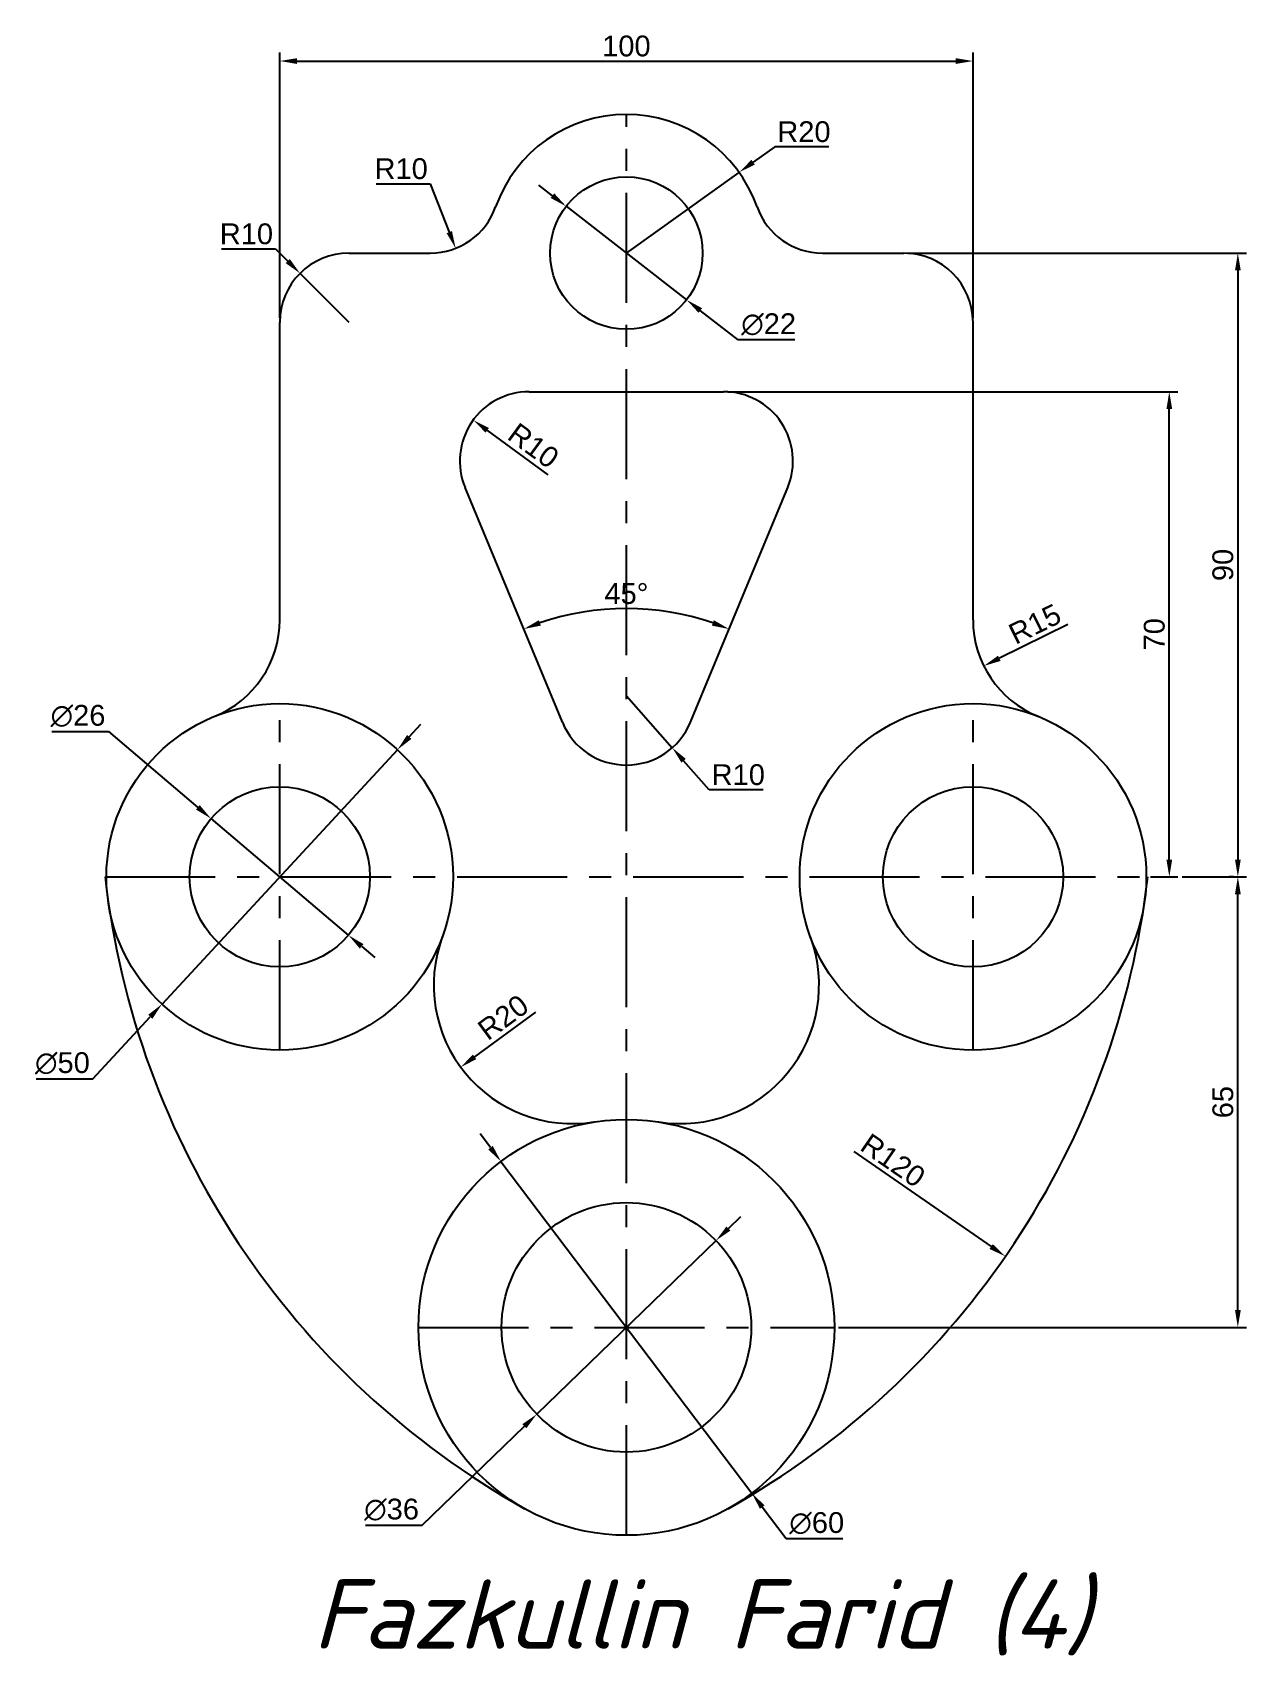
# Model space of a CAD drawing. Header units: millimetres. Extents: x -86 to 89, y -47 to 187.
import ezdxf

# ---------------------------------------------------------------- set-up
doc = ezdxf.new("R2010")
doc.units = ezdxf.units.MM
doc.linetypes.add('CENTER', pattern=[50.8, 31.75, -6.35, 6.35, -6.35])
doc.styles.add('GOST', font='ISOCPEUI.TTF')
doc.styles.get("Standard").update_dxf_attribs({"font": 'Arial.ttf'})
doc.dimstyles.new('Copy of ISO-25', dxfattribs={"dimtxt": 3, "dimasz": 2.5, "dimexe": 1.25, "dimexo": 0.625, "dimtad": 1, "dimtoh": 1, "dimtxsty": 'Standard', "dimcen": 2.5, "dimadec": 0, "dimazin": 0, "dimtfac": 1, "dimtmove": 0, "dimatfit": 3, "dimfxl": 1, "dimarcsym": 0})

# ---------------------------------------------------------------- blocks, each defined once
blk = doc.blocks.new('*D2')
at = {"color": 0, "lineweight": -2, "transparency": 16777216}
for p, q in [((-50, 145.62), (-50, 183.96)), ((-47.5, 182.71), (47.5, 182.71)), ((50, 145.62), (50, 183.96))]:
    blk.add_line(p, q, dxfattribs=at)
at = {"color": 0, "transparency": 16777216}
for points in [[(-47.5, 183.12), (-47.5, 182.29), (-50, 182.71)], [(47.5, 183.12), (47.5, 182.29), (50, 182.71)]]:
    blk.add_solid(points, dxfattribs=at)
at = {"layer": 'Defpoints', "color": 0, "transparency": 16777216}
for p in [(50, 182.71), (-50, 145), (50, 145)]:
    blk.add_point(p, dxfattribs=at)
at = {"color": 0, "transparency": 16777216, "insert": (0, 184.86), "char_height": 3, "attachment_point": 5}
blk.add_mtext('100', dxfattribs=at)
blk = doc.blocks.new('*D3')
at = {"color": 0, "lineweight": -2, "transparency": 16777216}
for p, q in [((14.65, 135), (79.56, 135)), ((78.31, 67.5), (78.31, 132.5)), ((75.62, 65), (79.56, 65))]:
    blk.add_line(p, q, dxfattribs=at)
at = {"color": 0, "transparency": 16777216}
for points in [[(77.9, 132.5), (78.73, 132.5), (78.31, 135)], [(77.9, 67.5), (78.73, 67.5), (78.31, 65)]]:
    blk.add_solid(points, dxfattribs=at)
at = {"layer": 'Defpoints', "color": 0, "transparency": 16777216}
for p in [(14.03, 135), (78.31, 135), (75, 65)]:
    blk.add_point(p, dxfattribs=at)
at = {"color": 0, "transparency": 16777216, "insert": (76.16, 100), "char_height": 3, "attachment_point": 5, "rotation": 90}
blk.add_mtext('70', dxfattribs=at)
blk = doc.blocks.new('*D4')
at = {"color": 0, "lineweight": -2, "transparency": 16777216}
for p, q in [((40.62, 155), (89.45, 155)), ((88.2, 152.5), (88.2, 67.5)), ((80.19, 65), (89.45, 65))]:
    blk.add_line(p, q, dxfattribs=at)
at = {"color": 0, "transparency": 16777216}
for points in [[(87.79, 152.5), (88.62, 152.5), (88.2, 155)], [(87.79, 67.5), (88.62, 67.5), (88.2, 65)]]:
    blk.add_solid(points, dxfattribs=at)
at = {"layer": 'Defpoints', "color": 0, "transparency": 16777216}
for p in [(40, 155), (79.56, 65), (88.2, 65)]:
    blk.add_point(p, dxfattribs=at)
at = {"color": 0, "transparency": 16777216, "insert": (86.05, 110), "char_height": 3, "attachment_point": 5, "rotation": 90}
blk.add_mtext('90', dxfattribs=at)
blk = doc.blocks.new('*D5')
at = {"color": 0, "lineweight": -2, "transparency": 16777216}
for p, q in [((87.58, 65), (86.95, 65)), ((88.2, 2.5), (88.2, 62.5)), ((30.62, 0), (89.45, 0))]:
    blk.add_line(p, q, dxfattribs=at)
at = {"color": 0, "transparency": 16777216}
for points in [[(87.79, 62.5), (88.62, 62.5), (88.2, 65)], [(87.79, 2.5), (88.62, 2.5), (88.2, 0)]]:
    blk.add_solid(points, dxfattribs=at)
at = {"layer": 'Defpoints', "color": 0, "transparency": 16777216}
for p in [(88.2, 65), (88.2, 65), (30, 0)]:
    blk.add_point(p, dxfattribs=at)
at = {"color": 0, "transparency": 16777216, "insert": (86.05, 32.5), "char_height": 3, "attachment_point": 5, "rotation": 90}
blk.add_mtext('65', dxfattribs=at)
blk = doc.blocks.new('*D6')
at = {"color": 0, "lineweight": -2, "transparency": 16777216}
blk.add_line((-13.11, 45.48), (-21.89, 39.02), dxfattribs=at)
at = {"color": 0, "transparency": 16777216}
blk.add_solid([(-22.14, 39.36), (-21.65, 38.69), (-23.91, 37.54)], dxfattribs=at)
at = {"layer": 'Defpoints', "color": 0, "transparency": 16777216}
for p in [(-7.79, 49.39), (-23.91, 37.54)]:
    blk.add_point(p, dxfattribs=at)
at = {"color": 0, "transparency": 16777216, "insert": (-17.77, 44.73), "char_height": 3, "attachment_point": 5, "rotation": 36.3304}
blk.add_mtext('R20', dxfattribs=at)
blk = doc.blocks.new('*D7')
at = {"color": 0, "lineweight": -2, "transparency": 16777216}
for p, q in [((0, 91.13), (6.61, 83.63)), ((11.94, 77.58), (8.26, 81.75)), ((19.72, 77.58), (11.94, 77.58))]:
    blk.add_line(p, q, dxfattribs=at)
at = {"color": 0, "transparency": 16777216}
blk.add_solid([(8.57, 82.03), (7.95, 81.48), (6.61, 83.63)], dxfattribs=at)
at = {"layer": 'Defpoints', "color": 0, "transparency": 16777216}
for p in [(0, 91.13), (6.61, 83.63)]:
    blk.add_point(p, dxfattribs=at)
at = {"color": 0, "transparency": 16777216, "insert": (16.14, 79.73), "char_height": 3, "attachment_point": 5}
blk.add_mtext('R10', dxfattribs=at)
blk = doc.blocks.new('*D8')
at = {"color": 0, "lineweight": -2, "transparency": 16777216}
for p, q in [((-36.07, 165), (-28.28, 165)), ((-28.28, 165), (-25.54, 158.02))]:
    blk.add_line(p, q, dxfattribs=at)
at = {"color": 0, "transparency": 16777216}
blk.add_solid([(-25.16, 158.17), (-25.93, 157.87), (-24.63, 155.69)], dxfattribs=at)
at = {"layer": 'Defpoints', "color": 0, "transparency": 16777216}
for p in [(-28.28, 165), (-24.63, 155.69)]:
    blk.add_point(p, dxfattribs=at)
at = {"color": 0, "transparency": 16777216, "insert": (-32.49, 167.16), "char_height": 3, "attachment_point": 5}
blk.add_mtext('R10', dxfattribs=at)
blk = doc.blocks.new('*D9')
at = {"color": 0, "lineweight": -2, "transparency": 16777216}
blk.add_line((63.66, 101.42), (53.8, 96.54), dxfattribs=at)
at = {"color": 0, "transparency": 16777216}
blk.add_solid([(53.61, 96.91), (53.98, 96.16), (51.56, 95.43)], dxfattribs=at)
at = {"layer": 'Defpoints', "color": 0, "transparency": 16777216}
for p in [(65, 102.08), (51.56, 95.43)]:
    blk.add_point(p, dxfattribs=at)
at = {"color": 0, "transparency": 16777216, "insert": (58.92, 101.48), "char_height": 3, "attachment_point": 5, "rotation": 26.3329}
blk.add_mtext('R15', dxfattribs=at)
blk = doc.blocks.new('*D10')
at = {"color": 0, "lineweight": -2, "transparency": 16777216}
blk.add_line((-11.28, 122.99), (-20.08, 129.43), dxfattribs=at)
at = {"color": 0, "transparency": 16777216}
blk.add_solid([(-19.83, 129.77), (-20.32, 129.1), (-22.09, 130.91)], dxfattribs=at)
at = {"layer": 'Defpoints', "color": 0, "transparency": 16777216}
for p in [(-22.09, 130.91), (-14.03, 125)]:
    blk.add_point(p, dxfattribs=at)
at = {"color": 0, "transparency": 16777216, "insert": (-13.4, 127.21), "char_height": 3, "attachment_point": 5, "rotation": 323.7635}
blk.add_mtext('R10', dxfattribs=at)
blk = doc.blocks.new('*D11')
at = {"color": 0, "lineweight": -2, "transparency": 16777216}
for p, q in [((-58.39, 155.61), (-50.61, 155.61)), ((-50.61, 155.61), (-48.84, 153.84)), ((-40, 145), (-47.07, 152.07))]:
    blk.add_line(p, q, dxfattribs=at)
at = {"color": 0, "transparency": 16777216}
blk.add_solid([(-48.54, 154.13), (-49.13, 153.54), (-47.07, 152.07)], dxfattribs=at)
at = {"layer": 'Defpoints', "color": 0, "transparency": 16777216}
for p in [(-47.07, 152.07), (-40, 145)]:
    blk.add_point(p, dxfattribs=at)
at = {"color": 0, "transparency": 16777216, "insert": (-54.81, 157.76), "char_height": 3, "attachment_point": 5}
blk.add_mtext('R10', dxfattribs=at)
blk = doc.blocks.new('*D12')
at = {"color": 0, "lineweight": -2, "transparency": 16777216}
blk.add_line((32.81, 25.36), (52.61, 11.67), dxfattribs=at)
at = {"color": 0, "transparency": 16777216}
blk.add_solid([(52.85, 12.01), (52.37, 11.32), (54.67, 10.25)], dxfattribs=at)
at = {"layer": 'Defpoints', "color": 0, "transparency": 16777216}
for p in [(-44.04, 78.49), (54.67, 10.25)]:
    blk.add_point(p, dxfattribs=at)
at = {"color": 0, "transparency": 16777216, "insert": (38.46, 24.08), "char_height": 3, "attachment_point": 5, "rotation": 325.3398}
blk.add_mtext('R120', dxfattribs=at)
blk = doc.blocks.new('*D13')
at = {"color": 0, "lineweight": -2, "transparency": 16777216}
for p, q in [((-31.33, 85.19), (-29.63, 87.02)), ((-33.02, 83.35), (-66.98, 46.65)), ((-76.95, 35.86), (-68.67, 44.81)), ((-85.13, 35.86), (-76.95, 35.86))]:
    blk.add_line(p, q, dxfattribs=at)
at = {"color": 0, "transparency": 16777216}
for points in [[(-31.63, 85.47), (-31.02, 84.9), (-33.02, 83.35)], [(-68.98, 45.1), (-68.37, 44.53), (-66.98, 46.65)]]:
    blk.add_solid(points, dxfattribs=at)
at = {"layer": 'Defpoints', "color": 0, "transparency": 16777216}
for p in [(-33.02, 83.35), (-66.98, 46.65)]:
    blk.add_point(p, dxfattribs=at)
at = {"color": 0, "transparency": 16777216, "insert": (-81.35, 38.1), "char_height": 3, "attachment_point": 5}
blk.add_mtext('∅50', dxfattribs=at)
blk = doc.blocks.new('*D14')
at = {"color": 0, "lineweight": -2, "transparency": 16777216}
for p, q in [((-82.87, 85.97), (-74.69, 85.97)), ((-74.69, 85.97), (-61.82, 75.03)), ((-40.09, 56.59), (-59.91, 73.41)), ((-38.18, 54.97), (-36.28, 53.35))]:
    blk.add_line(p, q, dxfattribs=at)
at = {"color": 0, "transparency": 16777216}
for points in [[(-61.55, 75.35), (-62.08, 74.71), (-59.91, 73.41)], [(-37.92, 55.29), (-38.45, 54.65), (-40.09, 56.59)]]:
    blk.add_solid(points, dxfattribs=at)
at = {"layer": 'Defpoints', "color": 0, "transparency": 16777216}
for p in [(-59.91, 73.41), (-40.09, 56.59)]:
    blk.add_point(p, dxfattribs=at)
at = {"color": 0, "transparency": 16777216, "insert": (-79.1, 88.21), "char_height": 3, "attachment_point": 5}
blk.add_mtext('∅26', dxfattribs=at)
blk = doc.blocks.new('*D15')
at = {"color": 0, "lineweight": -2, "transparency": 16777216}
for p, q in [((14.72, 14.26), (16.52, 16)), ((12.93, 12.53), (-12.93, -12.53)), ((-29.47, -28.55), (-14.72, -14.26)), ((-37.65, -28.55), (-29.47, -28.55))]:
    blk.add_line(p, q, dxfattribs=at)
at = {"color": 0, "transparency": 16777216}
for points in [[(14.43, 14.56), (15.01, 13.97), (12.93, 12.53)], [(-15.01, -13.97), (-14.43, -14.56), (-12.93, -12.53)]]:
    blk.add_solid(points, dxfattribs=at)
at = {"layer": 'Defpoints', "color": 0, "transparency": 16777216}
for p in [(12.93, 12.53), (-12.93, -12.53)]:
    blk.add_point(p, dxfattribs=at)
at = {"color": 0, "transparency": 16777216, "insert": (-33.87, -26.31), "char_height": 3, "attachment_point": 5}
blk.add_mtext('∅36', dxfattribs=at)
blk = doc.blocks.new('*D16')
at = {"color": 0, "lineweight": -2, "transparency": 16777216}
for p, q in [((-19.6, 25.93), (-21.11, 27.92)), ((-18.09, 23.93), (18.09, -23.93)), ((23.06, -30.5), (19.6, -25.93)), ((31.23, -30.5), (23.06, -30.5))]:
    blk.add_line(p, q, dxfattribs=at)
at = {"color": 0, "transparency": 16777216}
for points in [[(-19.27, 26.18), (-19.93, 25.67), (-18.09, 23.93)], [(19.93, -25.67), (19.27, -26.18), (18.09, -23.93)]]:
    blk.add_solid(points, dxfattribs=at)
at = {"layer": 'Defpoints', "color": 0, "transparency": 16777216}
for p in [(-18.09, 23.93), (18.09, -23.93)]:
    blk.add_point(p, dxfattribs=at)
at = {"color": 0, "transparency": 16777216, "insert": (27.46, -28.26), "char_height": 3, "attachment_point": 5}
blk.add_mtext('∅60', dxfattribs=at)
blk = doc.blocks.new('*D17')
at = {"color": 0, "lineweight": -2, "transparency": 16777216}
for p, q in [((-10.66, 163.28), (-12.63, 164.82)), ((-8.69, 161.75), (8.69, 148.25)), ((16.13, 142.47), (10.66, 146.72)), ((24.28, 142.47), (16.13, 142.47))]:
    blk.add_line(p, q, dxfattribs=at)
at = {"color": 0, "transparency": 16777216}
for points in [[(-10.41, 163.61), (-10.92, 162.95), (-8.69, 161.75)], [(10.92, 147.05), (10.41, 146.39), (8.69, 148.25)]]:
    blk.add_solid(points, dxfattribs=at)
at = {"layer": 'Defpoints', "color": 0, "transparency": 16777216}
for p in [(-8.69, 161.75), (8.69, 148.25)]:
    blk.add_point(p, dxfattribs=at)
at = {"color": 0, "transparency": 16777216, "insert": (20.52, 144.71), "char_height": 3, "attachment_point": 5}
blk.add_mtext('∅22', dxfattribs=at)
blk = doc.blocks.new('*D18')
at = {"color": 0, "lineweight": -2, "transparency": 16777216}
for p, q in [((21.4, 170.35), (18.28, 168.11)), ((29.19, 170.35), (21.4, 170.35)), ((0, 155), (16.25, 166.65))]:
    blk.add_line(p, q, dxfattribs=at)
at = {"color": 0, "transparency": 16777216}
blk.add_solid([(18.04, 168.45), (18.53, 167.77), (16.25, 166.65)], dxfattribs=at)
at = {"layer": 'Defpoints', "color": 0, "transparency": 16777216}
for p in [(16.25, 166.65), (0, 155)]:
    blk.add_point(p, dxfattribs=at)
at = {"color": 0, "transparency": 16777216, "insert": (25.61, 172.5), "char_height": 3, "attachment_point": 5}
blk.add_mtext('R20', dxfattribs=at)
blk = doc.blocks.new('*D20')
at = {"color": 0, "lineweight": -2, "transparency": 16777216}
blk.add_arc((0, 65), 38.71, 71.2011, 108.7989, dxfattribs=at)
at = {"color": 0, "transparency": 16777216}
for points in [[(-12.33, 101.25), (-12.62, 102.03), (-14.81, 100.76)], [(12.62, 102.03), (12.33, 101.25), (14.81, 100.76)]]:
    blk.add_solid(points, dxfattribs=at)
at = {"layer": 'Defpoints', "color": 0, "transparency": 16777216}
for p in [(-23.27, 121.17), (23.27, 121.17), (5.05, 103.38), (-9.24, 87.3), (9.24, 87.3)]:
    blk.add_point(p, dxfattribs=at)
at = {"color": 0, "transparency": 16777216, "insert": (0, 105.86), "char_height": 3, "attachment_point": 5}
blk.add_mtext('45°', dxfattribs=at)

msp = doc.modelspace()

# ---------------------------------------------------------------- linework, layer by layer
at = {"linetype": 'CENTER', "ltscale": 0.5}
for p, q in [((0, -30), (0, 175)), ((-50, 40), (-50, 90)), ((50, 40), (50, 90)), ((-75.202, 65), (75, 65)), ((-30, 0), (30, 0))]:
    msp.add_line(p, q, dxfattribs=at)
for p, q in [((-40, 155), (-28.284, 155)), ((28.284, 155), (40, 155)), ((-50, 102.081), (-50, 145)), ((50, 102.081), (50, 145)), ((-14.029, 135), (14.029, 135)), ((-9.239, 87.304), (-23.268, 121.173)), ((9.239, 87.304), (23.268, 121.173))]:
    msp.add_line(p, q)
for centre, radius in [((0, 155), 11), ((-50, 65), 25), ((50, 65), 25), ((-50, 65), 13), ((50, 65), 13), ((0, 0), 30), ((0, 0), 18)]:
    msp.add_circle(centre, radius)
for centre, radius, start, end in [((0, 155), 20, 19.47122, 160.52878), ((-28.284, 165), 10, 270, 340.52878), ((28.284, 165), 10, 199.47122, 270), ((-40, 145), 10, 90, 180), ((40, 145), 10, 0, 90), ((-14.029, 125), 10, 90, 202.5), ((14.029, 125), 10, 337.5, 90), ((-65, 102.081), 15, 292.02431, 0), ((65, 102.081), 15, 180, 247.97569), ((0, 91.131), 10, 202.5, 337.5), ((44.037, 78.49), 120, 186.45476, 240.7052), ((-44.037, 78.49), 120, 299.2948, 353.54524), ((-7.795, 49.389), 20, 159.70108, 278.96865), ((7.795, 49.389), 20, 261.03135, 20.29892)]:
    msp.add_arc(centre, radius, start, end)

# ---------------------------------------------------------------- texts
at = {"style": 'GOST'}
msp.add_text('Fazkullin Farid (4)', height=10, dxfattribs=at).set_placement((-45.262, -46.362))

# ---------------------------------------------------------------- dimensions: what is measured, and where the dimension line sits
dim = msp.add_linear_dim(base=(50, 182.707), p1=(-50, 145), p2=(50, 145), dimstyle='Copy of ISO-25')
dim.commit()
dim.dimension.update_dxf_attribs({"geometry": '*D2', "text_midpoint": (0, 184.863)})
for center, mpoint, picture, middle in [((0, 155), (16.253, 166.655), '*D18', (25.606, 170.347)), ((-28.284, 165), (-24.631, 155.691), '*D8', (-32.488, 165)), ((-14.029, 125), (-22.095, 130.911), '*D10', (-14.671, 125.47)), ((65, 102.081), (51.557, 95.427), '*D9', (59.877, 99.546)), ((-44.037, 78.49), (54.667, 10.245), '*D12', (37.229, 22.302)), ((-7.795, 49.389), (-23.907, 37.54), '*D6', (-16.492, 42.993))]:
    dim = msp.add_radius_dim(center=center, mpoint=mpoint, dimstyle='Copy of ISO-25')
    dim.commit()
    dim.dimension.update_dxf_attribs({"geometry": picture, "text_midpoint": middle, "dimtype": 164})
for p1, p2, picture, middle in [((-8.686, 161.749), (8.686, 148.251), '*D17', (20.517, 142.471)), ((-40.091, 56.586), (-59.909, 73.414), '*D14', (-79.095, 85.965)), ((-33.024, 83.352), (-66.976, 46.648), '*D13', (-81.352, 35.863)), ((12.928, 12.525), (-12.928, -12.525), '*D15', (-33.875, -28.553))]:
    dim = msp.add_diameter_dim_2p(p1=p1, p2=p2, dimstyle='Copy of ISO-25')
    dim.commit()
    dim.dimension.update_dxf_attribs({"geometry": picture, "text_midpoint": middle, "dimtype": 163})
for center, mpoint, picture, middle in [((-40, 145), (-47.071, 152.071), '*D11', (-54.811, 157.763)), ((0, 91.131), (6.609, 83.627), '*D7', (16.143, 79.732))]:
    dim = msp.add_radius_dim(center=center, mpoint=mpoint, dimstyle='Copy of ISO-25')
    dim.commit()
    dim.dimension.update_dxf_attribs({"geometry": picture, "text_midpoint": middle})
for base, p1, p2, picture, middle in [((88.203, 65), (40, 155), (79.565, 65), '*D4', (86.047, 110)), ((78.315, 135), (75, 65), (14.029, 135), '*D3', (76.158, 100)), ((88.203, 65), (30, 0), (88.203, 65), '*D5', (86.047, 32.5))]:
    dim = msp.add_linear_dim(base=base, p1=p1, p2=p2, angle=90, dimstyle='Copy of ISO-25')
    dim.commit()
    dim.dimension.update_dxf_attribs({"geometry": picture, "text_midpoint": middle})
dim = msp.add_angular_dim_2l(base=(5.052, 103.377), line1=((9.239, 87.304), (23.268, 121.173)), line2=((-9.239, 87.304), (-23.268, 121.173)), dimstyle='Copy of ISO-25')
dim.commit()
dim.dimension.update_dxf_attribs({"geometry": '*D20', "text_midpoint": (0, 105.859)})
dim = msp.add_diameter_dim_2p(p1=(-18.092, 23.931), p2=(18.092, -23.931), dimstyle='Copy of ISO-25')
dim.commit()
dim.dimension.update_dxf_attribs({"geometry": '*D16', "text_midpoint": (27.456, -28.256)})

doc.saveas('drawing.dxf')
